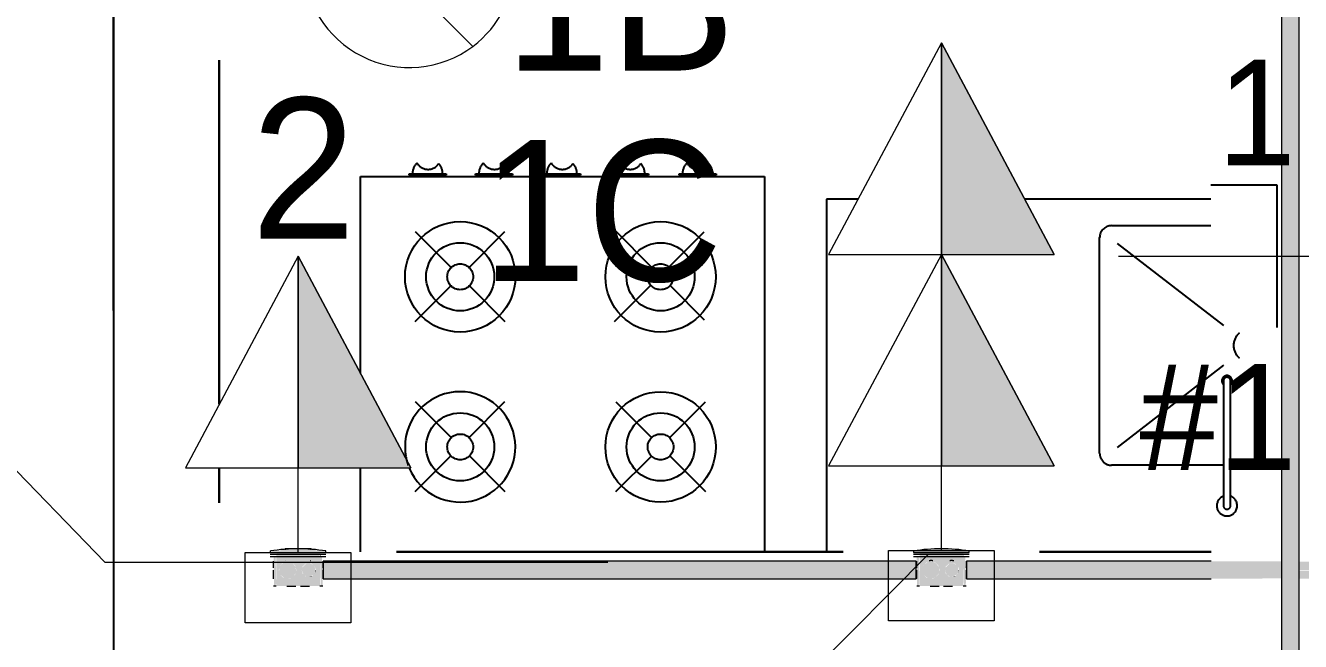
# Model space of a CAD drawing. Header units: metres. Extents: x 4 to 151, y -16 to 34.
# Drawn here: x 36.844 to 38.653, y 8.599 to 9.473 of the extents above; entities that cross this region are included whole.
import ezdxf

# ---------------------------------------------------------------- set-up
doc = ezdxf.new("R2010")
doc.units = ezdxf.units.M
doc.linetypes.add('Hidden 1_5', pattern=[0.0022, 0.0015, -0.0007])
doc.linetypes.add('IMPORT-_Tracejado pequeno', pattern=[2.25, 1.5, -0.75])
for name, color, linetype, lineweight in [('A-ANNO-NOTE', 7, 'Continuous', 9), ('A-DETL', 7, 'Continuous', 9), ('A-GENM', 7, 'Continuous', 9), ('Dispositivos elétricos', 7, 'Continuous', 50), ('E-LITE-EQPM-IDEN', 7, 'Continuous', 9), ('E-LITE-IDEN', 7, 'Continuous', 9), ('E-POWR-CNDT', 7, 'Continuous', 25), ('Identificadores de dispositivos elétricos', 7, 'Continuous', 9), ('KIRYA - PAREDE', 7, 'Continuous', 35), ('KIRYA - PISO', 7, 'Continuous', 9), ('LAYOUT-WC_COZINHA', 7, 'Continuous', 9)]:
    doc.layers.add(name, color=color, linetype=linetype, lineweight=lineweight)
doc.layers.add('Base Revit Coremas_dwg', color=7, linetype='Continuous', lineweight=9, true_color=0x767676)
doc.styles.add('Century Gothic_3', font='GOTHIC.TTF', dxfattribs={"height": 0.2})
doc.styles.add('Century Gothic_5', font='GOTHIC.TTF', dxfattribs={"height": 0.15})

# ---------------------------------------------------------------- blocks, each defined once
blk = doc.blocks.new('1_b_2 Tomadas 2P_T_Conjunto 4x2 - a_ 2 Tomadas 2P_T 10A-8236250-PLANTA BAIXA - TÉRREO')
at = {"layer": 'A-GENM', "linetype": 'Hidden 1_5', "true_color": 0xfbfbfb}
blk.add_hatch(color=7, dxfattribs=at).paths.add_polyline_path([(0.0213, 0), (0.0395, 0), (0.0395, 0.002), (0, 0.0051), (-0.0395, 0.002), (-0.0395, 0), (0.0185, 0)])
at = {"layer": 'A-GENM'}
for p, q in [((-0.0395, 0.002), (-0.0395, 0)), ((-0.0395, 0), (0, 0)), ((0, 0), (0.0395, 0)), ((0.0395, 0), (0.0395, 0.002))]:
    blk.add_line(p, q, dxfattribs=at)
blk.add_arc((0, -0.2479), 0.253, 81.0302, 98.9698, dxfattribs=at)
blk = doc.blocks.new('Base Revit Coremas_dwg_A$C245F1D6E-8225580-PLANTA BAIXA - TÉRREO')
at = {"layer": 'LAYOUT-WC_COZINHA', "color": 254, "linetype": 'IMPORT-_Tracejado pequeno', "lineweight": 25, "true_color": 0xe3e3e3}
for p, q in [((0.8978, 0.5), (0.6545, 0.5)), ((1.2, 0.5), (1.1767, 0.5)), ((0.4045, 0.3774), (0.4295, 0.3774)), ((0.6368, 0.3774), (0.7955, 0.3774)), ((0.3875, 0.0544), (0.3875, 0.3604)), ((0.413, 0.3519), (0.4295, 0.3391)), ((0.787, 0.3519), (0.6363, 0.2354)), ((0.8125, 0.3604), (0.8125, 0.0544)), ((0.6363, 0.1793), (0.787, 0.0629)), ((0.4295, 0.0756), (0.413, 0.0629)), ((0.4295, 0.0374), (0.4045, 0.0374)), ((0.7955, 0.0374), (0.6545, 0.0374)), ((0.6545, 0), (0.919, 0))]:
    blk.add_line(p, q, dxfattribs=at)
at = {"layer": 'LAYOUT-WC_COZINHA', "color": 254, "linetype": 'IMPORT-_Tracejado pequeno', "lineweight": 25, "true_color": 0xe3e3e3, "flags": 128}
for points in [[(0.4295, 0.5), (0, 0.5), (0, 0), (0.4295, 0)], [(1.1555, 0), (1.2, 0), (1.2, 0.5)], [(0.6268, 0.4347), (0.6268, 0.4211), (0.6268, 0.2629), (0.6268, 0.2575)], [(0.6368, 0.2575), (0.6368, 0.2629), (0.6368, 0.4211), (0.6368, 0.4347)]]:
    blk.add_lwpolyline(points, dxfattribs=at)
at = {"layer": 'LAYOUT-WC_COZINHA', "color": 254, "linetype": 'IMPORT-_Tracejado pequeno', "lineweight": 25, "true_color": 0xe3e3e3}
for centre, radius, start, end in [((0.6318, 0.4347), 0.0145, 132.8007, 220.1594), ((0.6318, 0.4347), 0.0145, 290.161, 132.8007), ((0.6318, 0.4347), 0.005, 0.0037, 179.9963), ((0.6318, 0.4347), 0.0145, 220.1594, 249.839), ((0.4045, 0.3604), 0.017, 90, 180), ((0.7955, 0.3604), 0.017, 360, 90), ((0.6318, 0.2575), 0.00738, 132.6559, 47.3441), ((0.6318, 0.2575), 0.005, 179.9935, 0.0065), ((0.6, 0.2074), 0.0226, 360, 51.4286), ((0.6, 0.2074), 0.0226, 308.5714, 360), ((0.4045, 0.0544), 0.017, 180, 270), ((0.7955, 0.0544), 0.017, 270, 360)]:
    blk.add_arc(centre, radius, start, end, dxfattribs=at)
blk = doc.blocks.new('Base Revit Coremas_dwg_A$C249D7A9F-8225581-PLANTA BAIXA - TÉRREO')
at = {"layer": 'LAYOUT-WC_COZINHA', "color": 254, "linetype": 'IMPORT-_Tracejado pequeno', "lineweight": 25, "true_color": 0xe3e3e3}
for p, q in [((0.5732, 0.5514), (0.5732, 0.4323)), ((0.1342, 0.4155), (0.0836, 0.4661)), ((0.2109, 0.4661), (0.1604, 0.4157)), ((0.4186, 0.4156), (0.3683, 0.4659)), ((0.4955, 0.4659), (0.445, 0.4154)), ((0.1345, 0.3897), (0.0836, 0.3388)), ((0.2109, 0.3388), (0.1601, 0.3896)), ((0.4191, 0.3895), (0.3683, 0.3386)), ((0.4955, 0.3386), (0.4445, 0.3896)), ((0.1339, 0.174), (0.0857, 0.2223)), ((0.2129, 0.2251), (0.1613, 0.1734)), ((0.4186, 0.1743), (0.3683, 0.2247)), ((0.4956, 0.2247), (0.4451, 0.1742)), ((0.1355, 0.1476), (0.0857, 0.0978)), ((0.2129, 0.095), (0.1598, 0.1481)), ((0.4191, 0.1482), (0.3683, 0.0974)), ((0.4956, 0.0974), (0.4446, 0.1484)), ((0.0849, 0.0172), (0.0849, 0.0191)), ((0.1049, 0.0172), (0.1049, 0.0191)), ((0.1812, 0.0172), (0.1812, 0.0191)), ((0.2012, 0.0172), (0.2012, 0.0191)), ((0.2775, 0.0172), (0.2775, 0.0191)), ((0.2975, 0.0172), (0.2975, 0.0191)), ((0.3739, 0.0172), (0.3739, 0.0191)), ((0.3939, 0.0172), (0.3939, 0.0191)), ((0.4681, 0.0172), (0.4681, 0.0191)), ((0.4881, 0.0172), (0.4881, 0.0191))]:
    blk.add_line(p, q, dxfattribs=at)
at = {"layer": 'LAYOUT-WC_COZINHA', "color": 254, "linetype": 'IMPORT-_Tracejado pequeno', "lineweight": 25, "true_color": 0xe3e3e3, "flags": 128}
blk.add_lwpolyline([(0.5732, 0.2984), (0.5732, 0.0191), (0, 0.0191), (0, 0.5514), (0.5732, 0.5514)], dxfattribs=at)
for points in [[(0.1212, 0.0172), (0.1212, 0.0153), (0.0684, 0.0153), (0.0684, 0.0172)], [(0.2176, 0.0172), (0.2176, 0.0153), (0.1647, 0.0153), (0.1647, 0.0172)], [(0.3139, 0.0172), (0.3139, 0.0153), (0.261, 0.0153), (0.261, 0.0172)], [(0.4102, 0.0172), (0.4102, 0.0153), (0.3574, 0.0153), (0.3574, 0.0172)], [(0.5044, 0.0172), (0.5044, 0.0153), (0.4516, 0.0153), (0.4516, 0.0172)]]:
    blk.add_lwpolyline(points, close=True, dxfattribs=at)
at = {"layer": 'LAYOUT-WC_COZINHA', "color": 254, "linetype": 'IMPORT-_Tracejado pequeno', "lineweight": 25, "true_color": 0xe3e3e3}
for centre, radius in [((0.1474, 0.4028), 0.0783), ((0.1474, 0.4028), 0.0483), ((0.4318, 0.4028), 0.0483), ((0.1474, 0.4028), 0.0183), ((0.4318, 0.4028), 0.0183), ((0.1474, 0.1615), 0.0783), ((0.4318, 0.1615), 0.0783), ((0.1474, 0.1615), 0.0483), ((0.4318, 0.1615), 0.0483), ((0.1474, 0.1615), 0.0183), ((0.4318, 0.1615), 0.0183)]:
    blk.add_circle(centre, radius, dxfattribs=at)
for centre, radius, start, end in [((0.4318, 0.4028), 0.0783, 22.4731, 360), ((0.4318, 0.4028), 0.0783, 360, 19.6245), ((0.0949, 0.0152), 0.0214, 179.7773, 222.1915), ((0.0942, -0.0091), 0.0182, 30.0718, 146.8642), ((0.0949, 0.0152), 0.0214, 314.7446, 0.2227), ((0.1912, 0.0152), 0.0214, 179.7773, 222.1915), ((0.1905, -0.0091), 0.0182, 30.0718, 146.8642), ((0.1912, 0.0152), 0.0214, 314.7446, 0.2227), ((0.2875, 0.0152), 0.0214, 179.7773, 222.1915), ((0.2869, -0.0091), 0.0182, 30.0718, 146.8642), ((0.2875, 0.0152), 0.0214, 314.7446, 0.2227), ((0.3839, 0.0152), 0.0214, 179.7773, 222.1915), ((0.3832, -0.0091), 0.0182, 30.0718, 146.8642), ((0.3839, 0.0152), 0.0214, 314.7446, 0.2227), ((0.4781, 0.0152), 0.0214, 179.7773, 222.1915), ((0.4774, -0.0091), 0.0182, 30.0718, 146.8642), ((0.4781, 0.0152), 0.0214, 314.7446, 0.2227)]:
    blk.add_arc(centre, radius, start, end, dxfattribs=at)
blk = doc.blocks.new('Base Revit Coremas_dwg-8208185-PLANTA BAIXA - TÉRREO')
at = {"layer": 'KIRYA - PAREDE', "color": 254, "linetype": 'IMPORT-_Tracejado pequeno', "lineweight": 25, "true_color": 0xe3e3e3}
for p, q in [((13.6844, 8.9356), (13.6844, 9.4239)), ((13.6844, 9.4239), (13.6844, 8.9356)), ((13.6844, 8.7956), (13.6844, 8.8455)), ((13.6844, 8.8455), (13.6844, 8.7956)), ((14.5699, 8.7264), (13.9359, 8.7264)), ((13.9359, 8.7264), (14.5699, 8.7264)), ((15.0921, 8.7264), (14.8488, 8.7264)), ((14.8488, 8.7264), (15.0921, 8.7264))]:
    blk.add_line(p, q, dxfattribs=at)
at = {"layer": 'KIRYA - PAREDE', "color": 254, "linetype": 'IMPORT-_Tracejado pequeno', "lineweight": 25, "true_color": 0xe3e3e3, "flags": 128}
for points in [[(15.0921, 8.5764), (13.6844, 8.5764), (13.6844, 8.4764), (13.5344, 8.4764), (13.5344, 8.5764), (13.5344, 9.5486)], [(13.5344, 9.5486), (13.5344, 8.5764), (13.5344, 8.4764), (13.6844, 8.4764), (13.6844, 8.5764), (15.0921, 8.5764)]]:
    blk.add_lwpolyline(points, dxfattribs=at)
at = {"layer": 'KIRYA - PISO', "color": 254, "linetype": 'IMPORT-_Tracejado pequeno', "lineweight": 25, "true_color": 0xe3e3e3}
for radius in [6, 6, 5, 5, 4, 4]:
    blk.add_circle((15.1891, 9.1472), radius, dxfattribs=at)
at = {"rotation": 180}
for name, p in [('Base Revit Coremas_dwg_A$C249D7A9F-8225581-PLANTA BAIXA - TÉRREO', (14.4582, 9.2779)), ('Base Revit Coremas_dwg_A$C249D7A9F-8225581-PLANTA BAIXA - TÉRREO', (14.4582, 9.2779)), ('Base Revit Coremas_dwg_A$C245F1D6E-8225580-PLANTA BAIXA - TÉRREO', (15.7465, 9.2264)), ('Base Revit Coremas_dwg_A$C245F1D6E-8225580-PLANTA BAIXA - TÉRREO', (15.7465, 9.2264))]:
    blk.add_blockref(name, p, dxfattribs=at)
blk = doc.blocks.new('1_a_1 Tomada 2P_T_Conjunto 4x2 - a_ Tomada 2P_T 10A-8235984-PLANTA BAIXA - TÉRREO')
at = {"layer": 'A-GENM', "true_color": 0xfbfbfb}
for points in [[(0.0213, 0), (0.0395, 0), (0.0395, 0.002), (0, 0.0051), (-0.0395, 0.002), (-0.0395, 0), (0.0185, 0)], [(-0.0185, 0.0037), (0.0042, 0.0048), (0.0185, 0.0037), (0.0185, 0.0056), (-0.0185, 0.0051)]]:
    blk.add_hatch(color=7, dxfattribs=at).paths.add_polyline_path(points)
at = {"layer": 'A-DETL', "linetype": 'Hidden 1_5'}
for p, q in [((-0.0175, -0.0114), (-0.0173, -0.0114)), ((0.0173, -0.0114), (0.0175, -0.0114))]:
    blk.add_line(p, q, dxfattribs=at)
at = {"layer": 'A-GENM'}
for p, q in [((-0.0395, 0.002), (-0.0395, 0)), ((-0.0395, 0), (0, 0)), ((-0.0185, 0.0056), (0.0185, 0.0056)), ((-0.0185, 0.0056), (-0.0185, 0.0037)), ((0, 0), (0.0395, 0)), ((0.0185, 0.0037), (0.0185, 0.0056)), ((0.0395, 0), (0.0395, 0.002))]:
    blk.add_line(p, q, dxfattribs=at)
for start, end in [(81.0302, 98.9698), (85.8073, 94.1927)]:
    blk.add_arc((0, -0.2479), 0.253, start, end, dxfattribs=at)
blk = doc.blocks.new('PVC Corrugado Amarelo_Caixa de Luz 4x2 - Linha Eletroduto Corrugado _Amarelo_-1222741-PLANTA BAIXA - TÉRREO')
at = {"layer": 'E-POWR-CNDT', "linetype": 'Hidden 1_5', "lineweight": 9, "true_color": 0xffff00}
for points in [[(-0.033, 0.0475), (-0.0346, 0.0466), (-0.035, 0.0401), (-0.0338, 0.0058), (-0.031, 0.0058), (-0.032, 0.0461)], [(0.0332, 0.0475), (0.033, 0.0475), (0.031, 0.0445), (0.032, 0.0058), (0.0349, 0.0058), (0.034, 0.0475), (0.0338, 0.0475)], [(-0.031, 0.0058), (-0.0319, 0.0051), (-0.031, 0.0028)], [(-0.0042, 0.0058), (-0.031, 0.0058), (-0.0302, 0.0028), (0, 0.0028), (0, 0.0058)], [(0.0149, 0.0058), (0, 0.0058), (0, 0.0028), (0.031, 0.0028), (0.031, 0.0058), (0.015, 0.0058)], [(0.0315, 0.0058), (0.031, 0.0058), (0.0315, 0.0058)]]:
    blk.add_hatch(color=2, dxfattribs=at).paths.add_polyline_path(points)
h = blk.add_hatch(color=2, dxfattribs=at)
h.paths.add_polyline_path([(0.0118, 0.0475), (-0.031, 0.0475), (-0.031, 0.0058), (0.031, 0.0058), (0.031, 0.0475), (0.0212, 0.0475)])
h.paths.add_polyline_path([(0.015, 0.0375), (0.0213, 0.0358), (0.0259, 0.031), (0.0275, 0.025), (0.0257, 0.0186), (0.0212, 0.0142), (0.015, 0.0125), (0.0087, 0.0142), (0.0042, 0.0187), (0.0025, 0.025), (0.0042, 0.0312), (0.0087, 0.0358), (0.0123, 0.0371)])
h.paths.add_polyline_path([(-0.015, 0.035), (-0.01, 0.0337), (-0.0063, 0.03), (-0.005, 0.0247), (-0.0063, 0.02), (-0.0106, 0.0161), (-0.015, 0.015), (-0.02, 0.0163), (-0.024, 0.0208), (-0.025, 0.025), (-0.0237, 0.03), (-0.0196, 0.0338), (-0.0176, 0.0347)])
h.paths.add_polyline_path([(-0.0042, 0.0028), (-0.031, 0.0028), (-0.031, 0), (0.031, 0), (0.0303, 0.0028), (0, 0.0028)])
h = blk.add_hatch(color=2, dxfattribs=at)
h.paths.add_polyline_path([(0.015, 0.0375), (0.0087, 0.0358), (0.0047, 0.0312), (0.0029, 0.0281), (0.0035, 0.0208), (0.008, 0.0151), (0.0118, 0.0129), (0.0182, 0.0129), (0.0252, 0.0179), (0.0266, 0.0215), (0.0271, 0.028), (0.0258, 0.0312), (0.0197, 0.0362), (0.0163, 0.0372)])
h.paths.add_polyline_path([(-0.015, 0.035), (-0.0227, 0.0312), (-0.0239, 0.0282), (-0.0237, 0.0208), (-0.0221, 0.0179), (-0.015, 0.015), (-0.0113, 0.0162), (-0.0056, 0.0218), (-0.005, 0.025), (-0.0079, 0.0321), (-0.0124, 0.0343), (-0.0137, 0.0347)])
h = blk.add_hatch(color=2, dxfattribs=at)
h.paths.add_polyline_path([(-0.015, 0.035), (-0.02, 0.0337), (-0.0182, 0.0337), (-0.0158, 0.0347)])
h.paths.add_polyline_path([(-0.0237, 0.03), (-0.025, 0.025), (-0.0243, 0.025), (-0.0239, 0.0282)])
at = {"layer": 'A-DETL', "linetype": 'Hidden 1_5'}
for p, q in [((-0.0349, 0.0475), (-0.035, 0.0475)), ((-0.0349, 0.0475), (-0.035, 0.0475)), ((0.035, 0.0475), (0.0349, 0.0475)), ((0.035, 0.0475), (0.0349, 0.0475)), ((-0.037, 0.0058), (-0.0371, 0.0058)), ((-0.037, 0.0058), (-0.0371, 0.0058)), ((-0.0371, 0.0028), (-0.037, 0.0028)), ((-0.0371, 0.0028), (-0.037, 0.0028)), ((0.0371, 0.0058), (0.037, 0.0058)), ((0.0371, 0.0058), (0.037, 0.0058)), ((0.037, 0.0028), (0.0371, 0.0028)), ((0.037, 0.0028), (0.0371, 0.0028))]:
    blk.add_line(p, q, dxfattribs=at)
at = {"layer": 'E-POWR-CNDT', "lineweight": 9}
for p, q in [((-0.0355, 0.0375), (-0.0355, 0.025)), ((-0.0349, 0.0475), (-0.035, 0.0475)), ((-0.031, 0.0475), (-0.035, 0.0475)), ((-0.035, 0.0312), (-0.035, 0.0371)), ((-0.035, 0.025), (-0.035, 0.0371)), ((-0.035, 0.0358), (-0.035, 0.0371)), ((-0.035, 0.0312), (-0.035, 0.0371)), ((-0.008, 0.048), (-0.016, 0.048)), ((-0.0032, 0.048), (-0.0125, 0.048)), ((-0.0088, 0.048), (-0.0125, 0.048)), ((0.0125, 0.048), (0.0032, 0.048)), ((0.016, 0.048), (0.008, 0.048)), ((0.0125, 0.048), (0.0088, 0.048)), ((0.035, 0.0475), (0.031, 0.0475)), ((0.035, 0.0475), (0.0349, 0.0475)), ((0.035, 0.0371), (0.035, 0.025)), ((0.035, 0.0371), (0.035, 0.0312)), ((0.035, 0.0371), (0.035, 0.0312)), ((0.035, 0.0371), (0.035, 0.0358)), ((0.0355, 0.025), (0.0355, 0.0375)), ((0.0355, 0.0312), (0.0355, 0.0375)), ((-0.0355, 0.0218), (-0.0355, 0.0125)), ((-0.035, 0.0321), (-0.035, 0.0347)), ((-0.035, 0.0276), (-0.035, 0.0347)), ((-0.035, 0.0125), (-0.035, 0.0218)), ((-0.035, 0.015), (-0.035, 0.02)), ((0.035, 0.0347), (0.035, 0.03)), ((0.035, 0.0347), (0.035, 0.0321)), ((0.035, 0.0218), (0.035, 0.0125)), ((0.035, 0.02), (0.035, 0.015)), ((0.0355, 0.03), (0.0355, 0.035)), ((0.0355, 0.0125), (0.0355, 0.0218)), ((0.0355, 0.015), (0.0355, 0.02)), ((-0.0371, 0.0058), (-0.0395, 0.0058)), ((-0.0371, 0.0058), (-0.0395, 0.0058)), ((-0.0395, 0.0028), (-0.0371, 0.0028)), ((-0.0395, 0.0028), (-0.0371, 0.0028)), ((-0.031, 0.0058), (-0.0371, 0.0058)), ((-0.0355, 0.0058), (-0.0371, 0.0058)), ((-0.0371, 0.0028), (-0.0355, 0.0028)), ((-0.0371, 0.0028), (-0.031, 0.0028)), ((-0.035, 0.0125), (-0.035, 0.0162)), ((-0.031, 0.0058), (-0.035, 0.0058)), ((-0.0349, 0.0058), (-0.035, 0.0058)), ((-0.035, 0.0028), (-0.031, 0.0028)), ((-0.035, 0.0028), (-0.0338, 0.0028)), ((0, 0.0058), (-0.031, 0.0058)), ((-0.031, 0.0028), (0, 0.0028)), ((0.031, 0.0058), (0, 0.0058)), ((0, 0.0028), (0.031, 0.0028)), ((0.035, 0.0058), (0.031, 0.0058)), ((0.0371, 0.0058), (0.031, 0.0058)), ((0.031, 0.0028), (0.035, 0.0028)), ((0.031, 0.0028), (0.0371, 0.0028)), ((0.0345, 0.0028), (0.035, 0.0028)), ((0.035, 0.0058), (0.0349, 0.0058)), ((0.035, 0.0162), (0.035, 0.0125)), ((0.0355, 0.0125), (0.0355, 0.0162)), ((0.0371, 0.0058), (0.0364, 0.0058)), ((0.0364, 0.0028), (0.0371, 0.0028)), ((0.0395, 0.0058), (0.0371, 0.0058)), ((0.0395, 0.0058), (0.0371, 0.0058)), ((0.0371, 0.0028), (0.0395, 0.0028)), ((0.0371, 0.0028), (0.0395, 0.0028))]:
    blk.add_line(p, q, dxfattribs=at)
blk = doc.blocks.new('PVC Corrugado Amarelo_Caixa de Luz 4x2 - PVC Corrugado Amarelo_Caixa de Luz 4x2-V20-PLANTA BAIXA - TÉRREO')
at = {"layer": 'E-POWR-CNDT', "linetype": 'Hidden 1_5', "lineweight": 9, "true_color": 0xffff00}
for points in [[(-0.033, 0.0475), (-0.0346, 0.0466), (-0.035, 0.0401), (-0.0338, 0.0058), (-0.031, 0.0058), (-0.032, 0.0461)], [(0.0344, 0.0475), (0.033, 0.0475), (0.031, 0.0445), (0.032, 0.0058), (0.0349, 0.0058), (0.0345, 0.0475)], [(-0.031, 0.0058), (-0.0319, 0.0051), (-0.031, 0.0028)], [(0, 0.0058), (-0.031, 0.0058), (-0.0302, 0.0028), (0, 0.0028)], [(0.0094, 0.0058), (0, 0.0058), (0, 0.0028), (0.031, 0.0028), (0.031, 0.0058), (0.0118, 0.0058)], [(0.0315, 0.0058), (0.031, 0.0058), (0.0315, 0.0058)]]:
    blk.add_hatch(color=2, dxfattribs=at).paths.add_polyline_path(points)
h = blk.add_hatch(color=2, dxfattribs=at)
h.paths.add_polyline_path([(0.0212, 0.0475), (-0.031, 0.0475), (-0.031, 0.0058), (0.031, 0.0058), (0.031, 0.0475)])
h.paths.add_polyline_path([(0.015, 0.0375), (0.0213, 0.0358), (0.0259, 0.031), (0.0275, 0.025), (0.0257, 0.0186), (0.0212, 0.0142), (0.015, 0.0125), (0.0087, 0.0142), (0.0042, 0.0187), (0.0025, 0.0251), (0.0043, 0.0314), (0.0087, 0.0358), (0.0118, 0.0371)])
h.paths.add_polyline_path([(-0.015, 0.035), (-0.01, 0.0337), (-0.0063, 0.03), (-0.005, 0.0247), (-0.0063, 0.02), (-0.0104, 0.0162), (-0.015, 0.015), (-0.02, 0.0163), (-0.024, 0.0208), (-0.025, 0.0252), (-0.0237, 0.03), (-0.0196, 0.0338), (-0.0176, 0.0347)])
h.paths.add_polyline_path([(-0.025, 0.0028), (-0.031, 0.0028), (-0.031, 0), (0.031, 0), (0.0303, 0.0028), (-0.0156, 0.0028)])
h = blk.add_hatch(color=2, dxfattribs=at)
h.paths.add_polyline_path([(0.015, 0.0375), (0.0087, 0.0358), (0.0047, 0.0312), (0.0029, 0.0282), (0.0035, 0.0208), (0.008, 0.0151), (0.0142, 0.0126), (0.0182, 0.0129), (0.0252, 0.0179), (0.0266, 0.0217), (0.0275, 0.025), (0.0258, 0.0313), (0.0197, 0.0362), (0.0166, 0.0371)])
h.paths.add_polyline_path([(-0.015, 0.035), (-0.0227, 0.0312), (-0.0239, 0.0282), (-0.0237, 0.0208), (-0.0221, 0.0179), (-0.015, 0.015), (-0.0113, 0.0162), (-0.0055, 0.0219), (-0.0051, 0.0252), (-0.0079, 0.0321), (-0.0124, 0.0343), (-0.0137, 0.0347)])
h = blk.add_hatch(color=2, dxfattribs=at)
h.paths.add_polyline_path([(-0.015, 0.035), (-0.02, 0.0337), (-0.0182, 0.0337), (-0.0158, 0.0347)])
h.paths.add_polyline_path([(-0.0237, 0.03), (-0.025, 0.025), (-0.0243, 0.0252), (-0.0239, 0.0285)])
at = {"layer": 'A-DETL', "linetype": 'Hidden 1_5'}
for p, q in [((-0.0349, 0.0475), (-0.035, 0.0475)), ((-0.0349, 0.0475), (-0.035, 0.0475)), ((0.035, 0.0475), (0.0349, 0.0475)), ((0.035, 0.0475), (0.0349, 0.0475)), ((-0.037, 0.0058), (-0.0371, 0.0058)), ((-0.037, 0.0058), (-0.0371, 0.0058)), ((-0.0371, 0.0028), (-0.037, 0.0028)), ((-0.0371, 0.0028), (-0.037, 0.0028)), ((0.0371, 0.0058), (0.037, 0.0058)), ((0.0371, 0.0058), (0.037, 0.0058)), ((0.037, 0.0028), (0.0371, 0.0028)), ((0.037, 0.0028), (0.0371, 0.0028))]:
    blk.add_line(p, q, dxfattribs=at)
at = {"layer": 'E-POWR-CNDT', "lineweight": 9}
for p, q in [((-0.0355, 0.0375), (-0.0355, 0.025)), ((-0.0349, 0.0475), (-0.035, 0.0475)), ((-0.031, 0.0475), (-0.035, 0.0475)), ((-0.035, 0.0312), (-0.035, 0.0371)), ((-0.035, 0.025), (-0.035, 0.0371)), ((-0.035, 0.0358), (-0.035, 0.0371)), ((-0.035, 0.0312), (-0.035, 0.0371)), ((-0.0113, 0.048), (-0.016, 0.048)), ((-0.0032, 0.048), (-0.0125, 0.048)), ((-0.0108, 0.048), (-0.0125, 0.048)), ((0.0125, 0.048), (0.0032, 0.048)), ((0.016, 0.048), (0.008, 0.048)), ((0.0125, 0.048), (0.0088, 0.048)), ((0.035, 0.0475), (0.031, 0.0475)), ((0.035, 0.0475), (0.0349, 0.0475)), ((0.035, 0.0371), (0.035, 0.025)), ((0.035, 0.0371), (0.035, 0.0312)), ((0.035, 0.0371), (0.035, 0.0312)), ((0.035, 0.0371), (0.035, 0.0358)), ((0.0355, 0.025), (0.0355, 0.0375)), ((-0.0355, 0.0218), (-0.0355, 0.0125)), ((-0.035, 0.0321), (-0.035, 0.0347)), ((-0.035, 0.03), (-0.035, 0.0347)), ((-0.035, 0.0125), (-0.035, 0.0218)), ((-0.035, 0.015), (-0.035, 0.02)), ((0.035, 0.0347), (0.035, 0.0276)), ((0.035, 0.0347), (0.035, 0.0321)), ((0.035, 0.0218), (0.035, 0.0125)), ((0.035, 0.02), (0.035, 0.015)), ((0.0355, 0.0125), (0.0355, 0.0218)), ((-0.0371, 0.0058), (-0.0395, 0.0058)), ((-0.0371, 0.0058), (-0.0395, 0.0058)), ((-0.0395, 0.0028), (-0.0371, 0.0028)), ((-0.0395, 0.0028), (-0.0371, 0.0028)), ((-0.031, 0.0058), (-0.0371, 0.0058)), ((-0.0364, 0.0058), (-0.0371, 0.0058)), ((-0.0371, 0.0028), (-0.0364, 0.0028)), ((-0.0371, 0.0028), (-0.031, 0.0028)), ((-0.035, 0.0125), (-0.035, 0.0162)), ((-0.031, 0.0058), (-0.035, 0.0058)), ((-0.0349, 0.0058), (-0.035, 0.0058)), ((-0.035, 0.0028), (-0.031, 0.0028)), ((-0.035, 0.0028), (-0.0345, 0.0028)), ((0, 0.0058), (-0.031, 0.0058)), ((-0.031, 0.0028), (0, 0.0028)), ((0.031, 0.0058), (0, 0.0058)), ((0, 0.0028), (0.031, 0.0028)), ((0.035, 0.0058), (0.031, 0.0058)), ((0.0371, 0.0058), (0.031, 0.0058)), ((0.031, 0.0028), (0.035, 0.0028)), ((0.031, 0.0028), (0.0371, 0.0028)), ((0.0338, 0.0028), (0.035, 0.0028)), ((0.035, 0.0058), (0.0349, 0.0058)), ((0.035, 0.0162), (0.035, 0.0125)), ((0.0371, 0.0058), (0.0355, 0.0058)), ((0.0355, 0.0028), (0.0371, 0.0028)), ((0.0395, 0.0058), (0.0371, 0.0058)), ((0.0395, 0.0058), (0.0371, 0.0058)), ((0.0371, 0.0028), (0.0395, 0.0028)), ((0.0371, 0.0028), (0.0395, 0.0028))]:
    blk.add_line(p, q, dxfattribs=at)
blk = doc.blocks.new('x_Módulo de Tomada não listavel 2 - x_Módulo de Tomada não listavel 2-8236247-PLANTA BAIXA - TÉRREO')
at = {"layer": 'Dispositivos elétricos', "lineweight": 9, "true_color": 0xfbfbfb}
blk.add_hatch(color=7, dxfattribs=at).paths.add_polyline_path([(0.0185, 0.0037), (0.0185, 0.0056), (-0.0185, 0.0051), (-0.0176, 0.0038), (0, 0.0051), (0.0118, 0.0042)])
at = {"layer": 'A-DETL', "linetype": 'Hidden 1_5'}
for p, q in [((-0.0175, -0.0114), (-0.016, -0.0114)), ((-0.0175, -0.0114), (-0.0173, -0.0114)), ((-0.013, -0.0114), (-0.016, -0.0114)), ((-0.013, -0.0114), (-0.0119, -0.0114)), ((0.0119, -0.0114), (0.013, -0.0114)), ((0.016, -0.0114), (0.013, -0.0114)), ((0.016, -0.0114), (0.0175, -0.0114)), ((0.0173, -0.0114), (0.0175, -0.0114))]:
    blk.add_line(p, q, dxfattribs=at)
blk = doc.blocks.new('x_Módulo de Tomada não listavel 2 - x_Módulo de Tomada não listavel 2-8236257-PLANTA BAIXA - TÉRREO')
at = {"layer": 'A-DETL', "linetype": 'Hidden 1_5'}
for p, q in [((-0.0175, -0.0114), (-0.016, -0.0114)), ((-0.0175, -0.0114), (-0.0173, -0.0114)), ((0.016, -0.0114), (0.0175, -0.0114)), ((0.0173, -0.0114), (0.0175, -0.0114))]:
    blk.add_line(p, q, dxfattribs=at)
blk = doc.blocks.new('Fiação_Tags Lighting Fixture - 1_ FN-3746626-PLANTA BAIXA - TÉRREO')
at = {"layer": 'E-LITE-EQPM-IDEN', "color": 5, "lineweight": 25, "true_color": 0x0000ff}
for p, q in [((-0.001283, -0.001642), (-0.000345, -0.001642)), ((-0.000345, -0.001642), (-0.000345, -0.003664))]:
    blk.add_line(p, q, dxfattribs=at)
at = {"layer": 'E-LITE-EQPM-IDEN', "color": 1, "lineweight": 25, "true_color": 0xff0000}
blk.add_line((0.000434, -0.001642), (0.000434, -0.003658), dxfattribs=at)
at = {"layer": 'E-LITE-EQPM-IDEN'}
blk.add_line((-0.002595, -0.002653), (0.002595, -0.002653), dxfattribs=at)

msp = doc.modelspace()

# ---------------------------------------------------------------- hatches: boundary and pattern name
at = {"layer": 'A-ANNO-NOTE', "lineweight": 5}
for points in [[(38.1436, 9.1482), (38.3036, 9.1482), (38.1436, 9.4482), (38.1436, 9.3881)], [(37.3907, 8.8455), (37.2307, 9.1455), (37.2307, 8.8455)], [(38.3036, 8.8482), (38.1436, 9.1482), (38.1436, 8.8482)]]:
    msp.add_hatch(color=256, dxfattribs=at).paths.add_polyline_path(points)
at = {"layer": 'E-POWR-CNDT', "lineweight": 5, "true_color": 0xffff00}
for points in [[(38.6326, 7.9327), (38.6389, 7.9327), (38.6389, 9.9152), (38.6264, 9.9152), (38.6268, 7.9327), (38.63, 7.9327)], [(38.6477, 7.9327), (38.6514, 7.9327), (38.6509, 9.9152), (38.6389, 9.9152), (38.6389, 7.9327), (38.6451, 7.9327)], [(37.5828, 8.7005), (38.1081, 8.7005), (38.1081, 8.713), (37.2662, 8.7126), (37.2662, 8.7005), (37.384, 8.7005)], [(37.9803, 8.688), (38.1081, 8.6885), (38.1081, 8.7005), (37.2662, 8.7005), (37.2662, 8.688), (37.5828, 8.688)]]:
    msp.add_hatch(color=2, dxfattribs=at).paths.add_polyline_path(points)
h = msp.add_hatch(color=2, dxfattribs=at)
h.paths.add_polyline_path([(39.937, 8.7005), (39.9592, 8.7005), (39.9591, 8.7068), (39.9535, 8.713), (38.6514, 8.7123), (38.6514, 8.7005), (39.7693, 8.7005)])
h.paths.add_polyline_path([(38.1791, 8.7005), (38.6264, 8.7005), (38.6264, 8.713), (38.1791, 8.7126), (38.1791, 8.7005)])
h = msp.add_hatch(color=2, dxfattribs=at)
h.paths.add_polyline_path([(38.1791, 8.688), (38.6264, 8.6885), (38.6264, 8.7005), (38.1791, 8.7005), (38.1791, 8.6885)])
h.paths.add_polyline_path([(38.6514, 8.688), (39.9592, 8.6885), (39.9592, 8.7005), (38.6514, 8.6997), (38.6514, 8.6883)])

# ---------------------------------------------------------------- linework, layer by layer
at = {"layer": 'A-ANNO-NOTE'}
for p, q in [((37.4787, 9.4433), (37.3587, 9.5633)), ((37.3587, 9.5633), (37.4787, 9.4433)), ((38.1436, 9.4482), (37.9836, 9.1482)), ((38.1436, 9.4482), (37.9836, 9.1482)), ((38.3036, 9.1482), (38.1436, 9.4482)), ((38.1436, 9.4482), (38.1436, 9.1482)), ((38.1436, 9.1482), (38.1436, 9.4482)), ((38.1436, 9.4482), (38.3036, 9.1482)), ((37.2307, 9.1455), (37.0707, 8.8455)), ((37.2307, 9.1455), (37.0707, 8.8455)), ((37.3907, 8.8455), (37.2307, 9.1455)), ((37.2307, 9.1455), (37.2307, 8.8455)), ((37.2307, 8.8455), (37.2307, 9.1455)), ((37.2307, 9.1455), (37.3907, 8.8455)), ((38.1436, 9.1482), (37.9836, 8.8482)), ((38.1436, 9.1482), (37.9836, 8.8482)), ((37.9836, 9.1482), (38.1436, 9.1482)), ((37.9836, 9.1482), (38.3036, 9.1482)), ((38.3036, 8.8482), (38.1436, 9.1482)), ((38.1436, 9.1482), (38.1436, 8.8482)), ((38.1436, 8.8482), (38.1436, 9.1482)), ((38.1436, 9.1482), (38.3036, 8.8482)), ((38.1436, 9.1482), (38.3036, 9.1482)), ((37.0707, 8.8455), (37.2307, 8.8455)), ((37.0707, 8.8455), (37.3907, 8.8455)), ((37.2307, 8.8455), (37.3907, 8.8455)), ((37.2307, 8.7255), (37.2307, 8.8455)), ((37.9836, 8.8482), (38.1436, 8.8482)), ((37.9836, 8.8482), (38.3036, 8.8482)), ((38.1436, 8.8482), (38.3036, 8.8482)), ((38.1436, 8.7282), (38.1436, 8.8482)), ((37.1557, 8.7255), (37.3057, 8.7255)), ((37.1557, 8.6255), (37.1557, 8.7255)), ((37.3057, 8.7255), (37.3057, 8.6255)), ((38.0686, 8.7282), (38.2186, 8.7282)), ((38.0686, 8.6282), (38.0686, 8.7282)), ((38.2186, 8.7282), (38.2186, 8.6282)), ((37.3057, 8.6255), (37.1557, 8.6255)), ((38.2186, 8.6282), (38.0686, 8.6282))]:
    msp.add_line(p, q, dxfattribs=at)
for start, end in [(306.8699, 53.1301), (180, 306.8699)]:
    msp.add_arc((37.3887, 9.5633), 0.15, start, end, dxfattribs=at)
at = {"layer": 'E-POWR-CNDT', "color": 57, "lineweight": 9, "true_color": 0x808040}
for p, q in [((38.6264, 9.9152), (38.6264, 7.9327)), ((38.6514, 7.9327), (38.6514, 9.9152)), ((38.1081, 8.713), (37.2662, 8.713)), ((37.2662, 8.713), (37.2662, 8.688)), ((38.1081, 8.688), (38.1081, 8.713)), ((38.5264, 8.713), (38.1791, 8.713)), ((38.1791, 8.713), (38.1791, 8.688)), ((37.2662, 8.688), (38.1081, 8.688)), ((38.1791, 8.688), (38.5264, 8.688))]:
    msp.add_line(p, q, dxfattribs=at)
at = {"layer": 'Identificadores de dispositivos elétricos'}
for p, q in [((36.9567, 8.7113), (36.3921, 9.2934)), ((38.1251, 8.7227), (37.6163, 8.2098)), ((37.6704, 8.7113), (36.9567, 8.7113))]:
    msp.add_line(p, q, dxfattribs=at)

# ---------------------------------------------------------------- block references
at = {"layer": 'A-DETL', "linetype": 'Hidden 1_5'}
for name, p in [('1_a_1 Tomada 2P_T_Conjunto 4x2 - a_ Tomada 2P_T 10A-8235984-PLANTA BAIXA - TÉRREO', (37.2307, 8.7255)), ('x_Módulo de Tomada não listavel 2 - x_Módulo de Tomada não listavel 2-8236247-PLANTA BAIXA - TÉRREO', (38.1436, 8.7255)), ('x_Módulo de Tomada não listavel 2 - x_Módulo de Tomada não listavel 2-8236257-PLANTA BAIXA - TÉRREO', (38.1436, 8.7255))]:
    msp.add_blockref(name, p, dxfattribs=at)
at = {"layer": 'A-DETL', "linetype": 'Hidden 1_5', "rotation": 180}
for name, p in [('PVC Corrugado Amarelo_Caixa de Luz 4x2 - Linha Eletroduto Corrugado _Amarelo_-1222741-PLANTA BAIXA - TÉRREO', (37.2307, 8.7255)), ('PVC Corrugado Amarelo_Caixa de Luz 4x2 - PVC Corrugado Amarelo_Caixa de Luz 4x2-V20-PLANTA BAIXA - TÉRREO', (38.1436, 8.7255))]:
    msp.add_blockref(name, p, dxfattribs=at)
at = {"layer": 'Base Revit Coremas_dwg', "color": 254, "linetype": 'IMPORT-_Tracejado pequeno', "lineweight": 25, "true_color": 0xe3e3e3}
msp.add_blockref('Base Revit Coremas_dwg-8208185-PLANTA BAIXA - TÉRREO', (23.4343, 0), dxfattribs=at)
at = {"layer": 'Dispositivos elétricos', "lineweight": 9}
msp.add_blockref('1_b_2 Tomadas 2P_T_Conjunto 4x2 - a_ 2 Tomadas 2P_T 10A-8236250-PLANTA BAIXA - TÉRREO', (38.1436, 8.7255), dxfattribs=at)
at = {"layer": 'E-LITE-EQPM-IDEN', "xscale": 99.99999999999993, "yscale": 99.99999999999993, "zscale": 99.99999999999993}
msp.add_blockref('Fiação_Tags Lighting Fixture - 1_ FN-3746626-PLANTA BAIXA - TÉRREO', (38.6543, 9.4111), dxfattribs=at)

# ---------------------------------------------------------------- texts
at = {"layer": 'E-LITE-EQPM-IDEN', "char_height": 0.15, "attachment_point": 1, "style": 'Century Gothic_5'}
for s, insert, width in [('1', (38.5354, 9.4243), 0.144304), ('#1,5', (38.4247, 8.9925), 0.545147)]:
    msp.add_mtext(s, dxfattribs=dict(at, insert=insert, width=width))
at = {"layer": 'E-LITE-IDEN', "char_height": 0.2, "attachment_point": 1, "style": 'Century Gothic_3'}
for s, insert, width in [('1B', (37.5241, 9.6089), 0.392827), ('1C', (37.4911, 9.3103), 0.472996)]:
    msp.add_mtext(s, dxfattribs=dict(at, insert=insert, width=width))
at = {"layer": 'Identificadores de dispositivos elétricos', "insert": (37.1639, 9.3703), "char_height": 0.2, "width": 0.192405, "attachment_point": 1, "style": 'Century Gothic_3'}
msp.add_mtext('2', dxfattribs=at)

doc.saveas('drawing.dxf')
